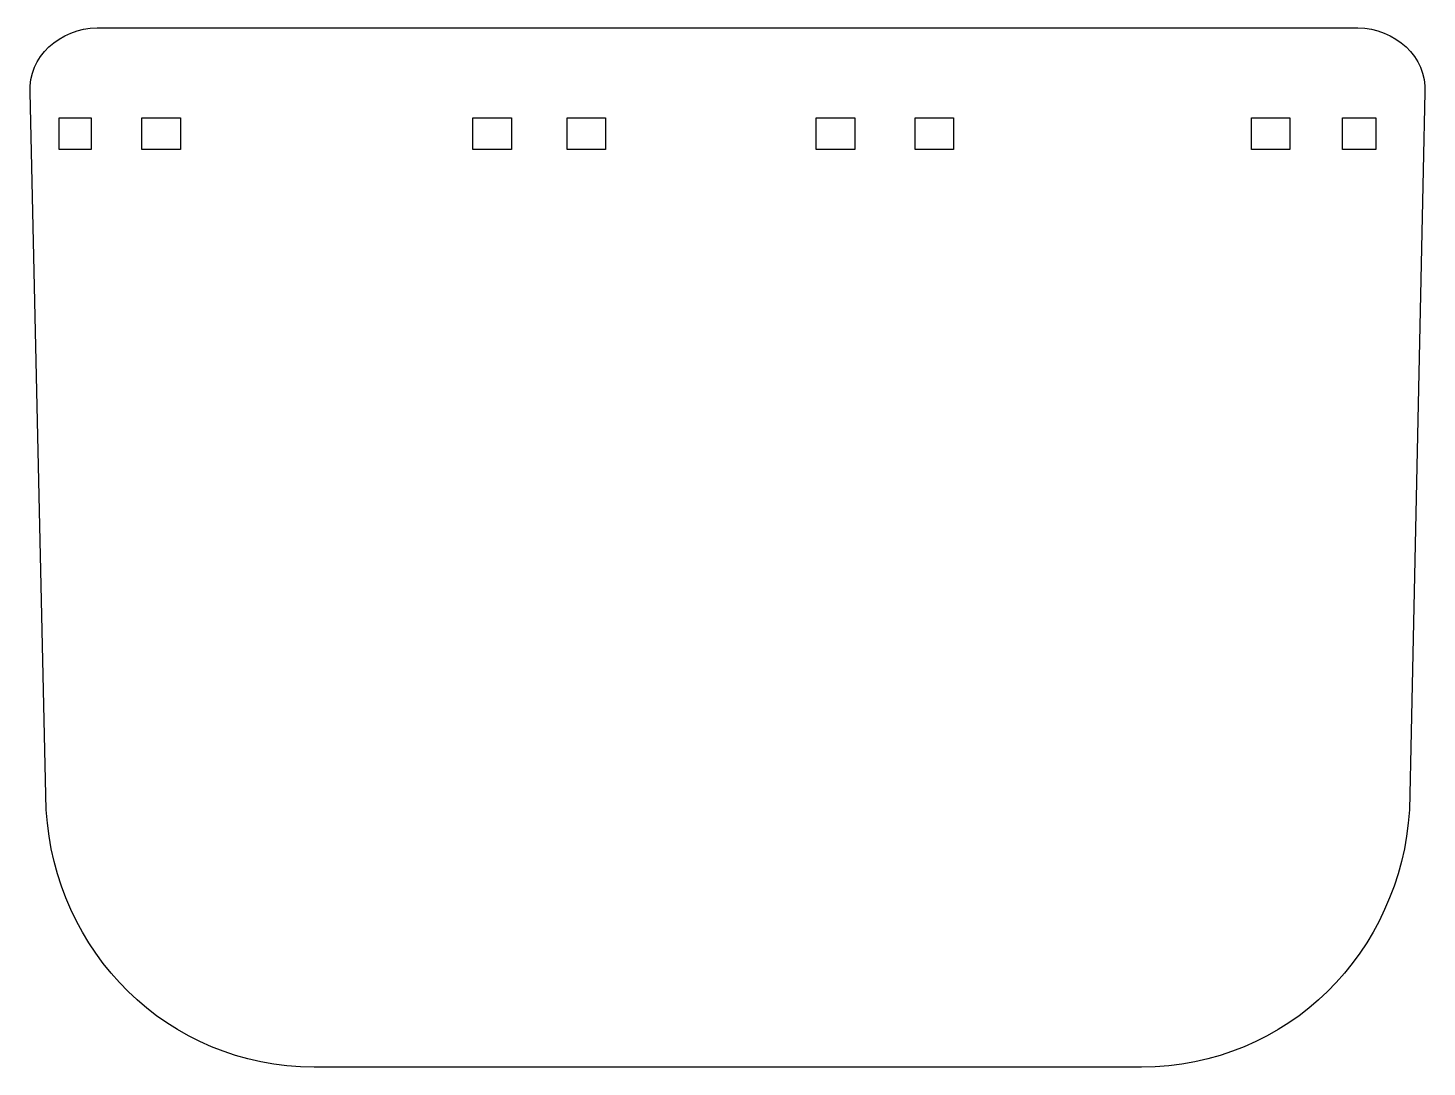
# Model space of a CAD drawing. Extents: x -1 to 1044, y 0 to 776.
import ezdxf

# ---------------------------------------------------------------- set-up
doc = ezdxf.new("R2010")
doc.units = 0
doc.layers.add('Copy_of_COVID19-Face-Shields', color=7, linetype='CONTINUOUS')

msp = doc.modelspace()

# ---------------------------------------------------------------- linework, layer by layer
at = {"layer": 'Copy_of_COVID19-Face-Shields', "color": 1}
for points in [[(50.261681, 776.143971), (992.099763, 776.143971)], [(12.251817, 192.144404), (0.219551, 728.144374)], [(1042.14176, 728.144374), (1030.600027, 192.144404)], [(830.432172, 0.144014), (212.419672, 0.144014)]]:
    msp.add_lwpolyline(points, dxfattribs=at)
for points in [[(50.261681, 776.143971)], [(21.909816, 709.143842), (45.909815, 709.143842), (45.909815, 685.33291), (21.909816, 685.33291)], [(83.721279, 709.143842), (112.521278, 709.143842), (112.521278, 685.33291), (83.721279, 685.33291)], [(331.058066, 709.143842), (359.858064, 709.143842), (359.858064, 685.33291), (331.058066, 685.33291)], [(401.307395, 709.143842), (430.107394, 709.143842), (430.107394, 685.33291), (401.307395, 685.33291)], [(587.386185, 709.143842), (616.186184, 709.143842), (616.186184, 685.33291), (587.386185, 685.33291)], [(661.314848, 709.143842), (690.114846, 709.143842), (690.114846, 685.33291), (661.314848, 685.33291)], [(912.545767, 709.143842), (941.345766, 709.143842), (941.345766, 685.33291), (912.545767, 685.33291)], [(980.483897, 709.143842), (1005.443896, 709.143842), (1005.443896, 685.33291), (980.483897, 685.33291)]]:
    msp.add_lwpolyline(points, close=True, dxfattribs=at)
for points in [[(0.219551, 728.144374), (-1.382983, 754.499039), (22.737949, 776.143971), (50.261681, 776.143971)], [(992.099763, 776.143971), (1019.622561, 776.143971), (1043.744293, 754.498639), (1042.14176, 728.144374)], [(212.419672, 0.144014), (102.328078, 0.144014), (18.662616, 86.723209), (12.251817, 192.144404)], [(1030.600027, 192.144404), (1024.189228, 86.723876), (940.523766, 0.144014), (830.432172, 0.144014)]]:
    msp.add_open_spline(points, degree=3, dxfattribs=at)

doc.saveas('drawing.dxf')
